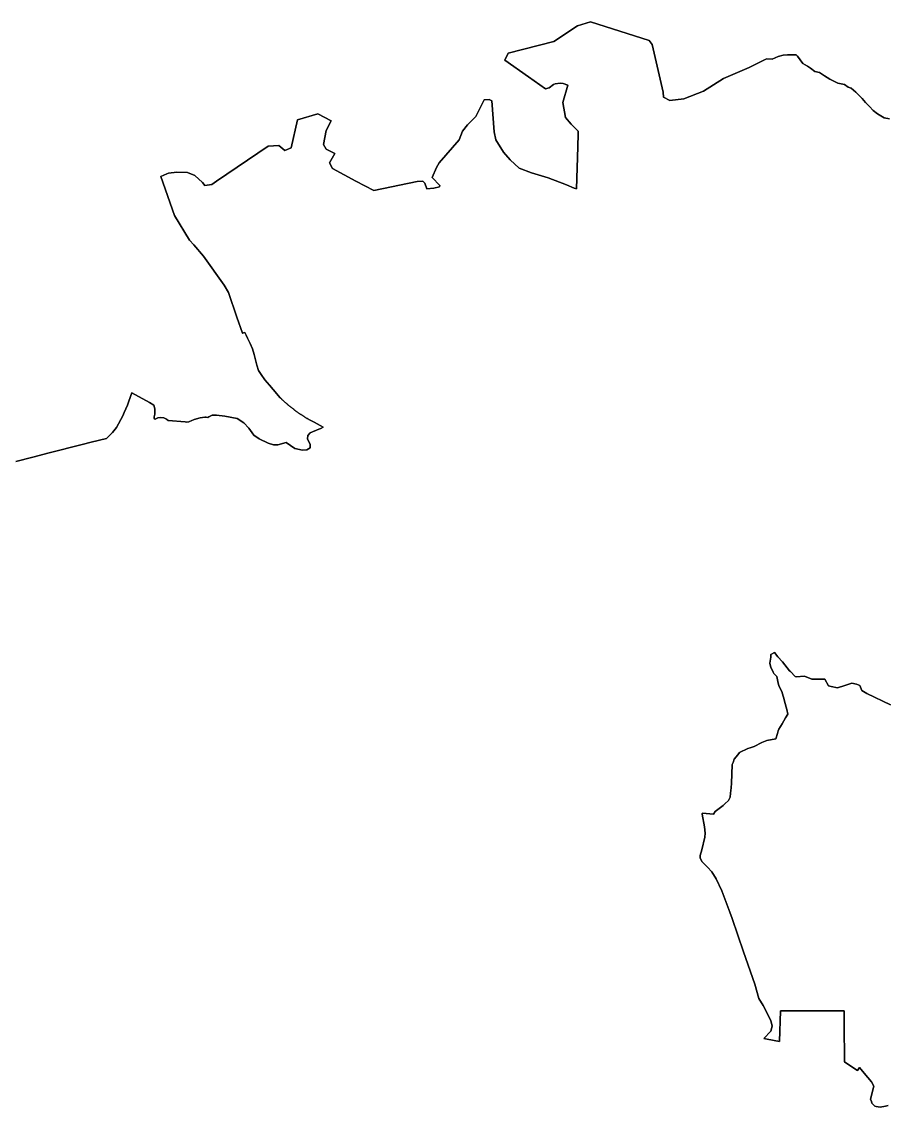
# Model space of a CAD drawing. Header units: inches. Extents: x 130170 to 284068, y 377793 to 804530.
# Drawn here: x 165893 to 169106, y 596614 to 600643 of the extents above; entities that cross this region are included whole.
import ezdxf

# ---------------------------------------------------------------- set-up
doc = ezdxf.new("R2010")
doc.units = ezdxf.units.IN
doc.header["$MEASUREMENT"] = 0
doc.layers.add('muni_il', color=7, linetype='Continuous')

msp = doc.modelspace()

# ---------------------------------------------------------------- linework, layer by layer
at = {"layer": 'muni_il'}
for points in [[(165870.5, 599010.6), (165933.7, 599026.9), (165994.5, 599042.7), (166117.3, 599073.9), (166150.5, 599082.3), (166206.7, 599096.7), (166229.5, 599118.1), (166243.8, 599137.5), (166267.7, 599180.1), (166273.1, 599192.2), (166285.6, 599220.1), (166290.2, 599234.8), (166301.9, 599265.2), (166366.4, 599230.3), (166382.9, 599220.2), (166387.1, 599206.5), (166386.3, 599187), (166384.6, 599177.2), (166384.5, 599170.5), (166387.4, 599168.3), (166391, 599169), (166397.9, 599172.8), (166407.9, 599173.9), (166419.6, 599172.8), (166430.1, 599168.5), (166436.4, 599162.7), (166499.3, 599158.6), (166506, 599157.4), (166512.6, 599158.6), (166515.6, 599159.3), (166521.2, 599161.6), (166533, 599166.3), (166555, 599173.1), (166571.9, 599175.2), (166577.2, 599174.8), (166584, 599174.3), (166587.3, 599176.8), (166590, 599178.2), (166600, 599183.2), (166616, 599182.8), (166646, 599178.5), (166692, 599170.9), (166717, 599154.4), (166735.3, 599135.1), (166754.8, 599108.3), (166773.5, 599094.8), (166807.8, 599078.3), (166827.7, 599072.1), (166843.1, 599072.6), (166874.4, 599081.5), (166906.3, 599058.7), (166934.5, 599052.7), (166950.7, 599053.7), (166963.5, 599061), (166963.3, 599074), (166953.3, 599095.3), (166954.7, 599107.2), (166963.3, 599116.7), (166995.5, 599130.4), (167003.1, 599133.6), (167012, 599138), (166978.1, 599156.9), (166960.5, 599165.6), (166958.7, 599166.6), (166956.9, 599167.7), (166955, 599168.8), (166953.2, 599169.9), (166951.4, 599171), (166949.6, 599172.1), (166947.8, 599173.2), (166945.9, 599174.3), (166944.1, 599175.5), (166942.3, 599176.6), (166940.5, 599177.7), (166938.8, 599178.9), (166937, 599180), (166935.2, 599181.2), (166933.4, 599182.4), (166931.6, 599183.5), (166929.9, 599184.7), (166928.1, 599185.9), (166926.3, 599187.1), (166924.6, 599188.3), (166922.8, 599189.5), (166921.1, 599190.7), (166919.3, 599191.9), (166917.6, 599193.2), (166915.9, 599194.4), (166914.1, 599195.6), (166912.4, 599196.9), (166910.7, 599198.1), (166909, 599199.4), (166907.3, 599200.6), (166905.6, 599201.9), (166903.9, 599203.2), (166902.2, 599204.5), (166900.5, 599205.8), (166898.8, 599207.1), (166897.1, 599208.4), (166895.4, 599209.7), (166893.8, 599211), (166892.1, 599212.3), (166890.4, 599213.6), (166888.8, 599215), (166887.1, 599216.3), (166885.5, 599217.7), (166883.9, 599219), (166882.2, 599220.4), (166880.6, 599221.7), (166879, 599223.1), (166877.3, 599224.5), (166875.7, 599225.9), (166874.1, 599227.2), (166872.5, 599228.6), (166870.9, 599230), (166869.3, 599231.4), (166867.7, 599232.9), (166866.1, 599234.3), (166864.6, 599235.7), (166863, 599237.1), (166861.4, 599238.6), (166859.9, 599240), (166858.3, 599241.4), (166856.7, 599242.9), (166855.2, 599244.4), (166853.7, 599245.8), (166852.1, 599247.3), (166826.6, 599278.6), (166812.4, 599293.8), (166795.5, 599314.1), (166781.4, 599334.2), (166771.4, 599349.1), (166765.2, 599368.9), (166760.5, 599388.8), (166755.5, 599408.4), (166749.8, 599428.7), (166740.1, 599448.5), (166730.2, 599468.1), (166725.3, 599479.7), (166721, 599490.1), (166715.9, 599488.2), (166713.4, 599487.5), (166712.7, 599487.2), (166691.6, 599546.5), (166659.8, 599637.8), (166643.9, 599665.9), (166566.9, 599773.2), (166531.9, 599814.7), (166516, 599832.6), (166459.9, 599924.5), (166408.8, 600069.3), (166431.7, 600078.8), (166437.4, 600081.1), (166468.4, 600084.6), (166508.3, 600084.1), (166535, 600073), (166564.1, 600047.1), (166572.6, 600034.8), (166598.9, 600038.8), (166615.8, 600051.9), (166807, 600181.7), (166847, 600183.8), (166869.7, 600165.7), (166892.8, 600175.3), (166915.7, 600278.9), (166992.1, 600301.4), (167041.7, 600275.9), (167022.8, 600239.3), (167013, 600187.2), (167023.1, 600170.3), (167054.9, 600154.6), (167034.5, 600118.9), (167046, 600098.4), (167132.9, 600051.1), (167199.7, 600016.4), (167360.7, 600050.4), (167381.9, 600051.7), (167388.5, 600043.7), (167396, 600022.8), (167421.9, 600025.3), (167443.2, 600030.8), (167444.1, 600035.2), (167416.7, 600065.6), (167432.6, 600102.1), (167442.2, 600119.4), (167516.9, 600204.5), (167528.6, 600236.9), (167547.1, 600260.2), (167578.9, 600291.7), (167609.3, 600353.3), (167628, 600354.9), (167637.9, 600349.9), (167645.9, 600234.6), (167652.8, 600205.2), (167680.7, 600158.5), (167705.5, 600130.4), (167738.6, 600099.1), (167784.4, 600082.6), (167846.5, 600063.8), (167915.2, 600037.4), (167943.8, 600025), (167952.6, 600023.6), (167956.5, 600179.5), (167957.6, 600226.9), (167957.7, 600236.5), (167931.7, 600262.9), (167911.3, 600287.6), (167901, 600343.2), (167920.1, 600408.2), (167902.3, 600414.6), (167891.5, 600415.5), (167873.4, 600412.8), (167866.2, 600410.1), (167850.9, 600397.5), (167837.5, 600394.8), (167774, 600438.4), (167686.5, 600500), (167698.3, 600526.8), (167867.9, 600569.8), (167955.3, 600628.2), (168003.9, 600643.4), (168222, 600573.5), (168233.5, 600558.3), (168273.3, 600381.6), (168275.3, 600362.8), (168298.5, 600350.5), (168350, 600356.7), (168423.5, 600386.1), (168497.3, 600432.8), (168593.3, 600473.3), (168630.5, 600492.1), (168652.1, 600502.8), (168658.6, 600505.1), (168678, 600504.4), (168700.3, 600514.7), (168719.8, 600519.7), (168735.5, 600520.1), (168767.4, 600520.9), (168772.8, 600515.9), (168791.8, 600488.4), (168800.8, 600483.5), (168809.6, 600478.7), (168820.2, 600471.3), (168837, 600459), (168853.7, 600454.3), (168872.6, 600442), (168892.7, 600429.8), (168922, 600415.3), (168947.1, 600410.8), (168960.5, 600400.9), (168971.1, 600396.1), (168989, 600381.3), (169012.2, 600358.9), (169024.5, 600344), (169039.1, 600329.1), (169053.7, 600314.1), (169069.5, 600301.8), (169093.5, 600287.1), (169113.7, 600282.5)], [(169113.7, 600282.5), (169093.5, 600287.1), (169069.5, 600301.8), (169053.7, 600314.1), (169039.1, 600329.1), (169024.5, 600344), (169012.2, 600358.9), (168989, 600381.3), (168971.1, 600396.1), (168960.5, 600400.9), (168947.1, 600410.8), (168922, 600415.3), (168892.7, 600429.8), (168872.6, 600442), (168853.7, 600454.3), (168837, 600459), (168820.2, 600471.3), (168809.6, 600478.7), (168800.8, 600483.5), (168791.8, 600488.4), (168772.8, 600515.9), (168767.4, 600520.9), (168735.5, 600520.1), (168719.8, 600519.7), (168700.3, 600514.7), (168678, 600504.4), (168658.6, 600505.1), (168652.1, 600502.8), (168630.5, 600492.1), (168593.3, 600473.3), (168497.3, 600432.8), (168423.5, 600386.1), (168350, 600356.7), (168298.5, 600350.5), (168275.3, 600362.8), (168273.3, 600381.6), (168233.5, 600558.3), (168222, 600573.5), (168003.9, 600643.4), (167955.3, 600628.2), (167867.9, 600569.8), (167698.3, 600526.8), (167686.5, 600500), (167774, 600438.4), (167837.5, 600394.8), (167850.9, 600397.5), (167866.2, 600410.1), (167873.4, 600412.8), (167891.5, 600415.5), (167902.3, 600414.6), (167920.1, 600408.2), (167901, 600343.2), (167911.3, 600287.6), (167931.7, 600262.9), (167957.7, 600236.5), (167957.6, 600226.9), (167956.5, 600179.5), (167952.6, 600023.6), (167943.8, 600025), (167915.2, 600037.4), (167846.5, 600063.8), (167784.4, 600082.6), (167738.6, 600099.1), (167705.5, 600130.4), (167680.7, 600158.5), (167652.8, 600205.2), (167645.9, 600234.6), (167637.9, 600349.9), (167628, 600354.9), (167609.3, 600353.3), (167578.9, 600291.7), (167547.1, 600260.2), (167528.6, 600236.9), (167516.9, 600204.5), (167442.2, 600119.4), (167432.6, 600102.1), (167416.7, 600065.6), (167444.1, 600035.2), (167443.2, 600030.8), (167421.9, 600025.3), (167396, 600022.8), (167388.5, 600043.7), (167381.9, 600051.7), (167360.7, 600050.4), (167199.7, 600016.4), (167132.9, 600051.1), (167046, 600098.4), (167034.5, 600118.9), (167054.9, 600154.6), (167023.1, 600170.3), (167013, 600187.2), (167022.8, 600239.3), (167041.7, 600275.9), (166992.1, 600301.4), (166915.7, 600278.9), (166892.8, 600175.3), (166869.7, 600165.7), (166847, 600183.8), (166807, 600181.7), (166615.8, 600051.9), (166598.9, 600038.8), (166572.6, 600034.8), (166564.1, 600047.1), (166535, 600073), (166508.3, 600084.1), (166468.4, 600084.6), (166437.4, 600081.1), (166431.7, 600078.8), (166408.8, 600069.3), (166459.9, 599924.5), (166516, 599832.6), (166531.9, 599814.7), (166566.9, 599773.2), (166643.9, 599665.9), (166659.8, 599637.8), (166691.6, 599546.5), (166712.7, 599487.2), (166713.4, 599487.5), (166715.9, 599488.2), (166721, 599490.1), (166725.3, 599479.7), (166730.2, 599468.1), (166740.1, 599448.5), (166749.8, 599428.7), (166755.5, 599408.4), (166760.5, 599388.8), (166765.2, 599368.9), (166771.4, 599349.1), (166781.4, 599334.2), (166795.5, 599314.1), (166812.4, 599293.8), (166826.6, 599278.6), (166852.1, 599247.3), (166853.7, 599245.8), (166855.2, 599244.4), (166856.7, 599242.9), (166858.3, 599241.4), (166859.9, 599240), (166861.4, 599238.6), (166863, 599237.1), (166864.6, 599235.7), (166866.1, 599234.3), (166867.7, 599232.9), (166869.3, 599231.4), (166870.9, 599230), (166872.5, 599228.6), (166874.1, 599227.2), (166875.7, 599225.9), (166877.3, 599224.5), (166879, 599223.1), (166880.6, 599221.7), (166882.2, 599220.4), (166883.9, 599219), (166885.5, 599217.7), (166887.1, 599216.3), (166888.8, 599215), (166890.4, 599213.6), (166892.1, 599212.3), (166893.8, 599211), (166895.4, 599209.7), (166897.1, 599208.4), (166898.8, 599207.1), (166900.5, 599205.8), (166902.2, 599204.5), (166903.9, 599203.2), (166905.6, 599201.9), (166907.3, 599200.6), (166909, 599199.4), (166910.7, 599198.1), (166912.4, 599196.9), (166914.1, 599195.6), (166915.9, 599194.4), (166917.6, 599193.2), (166919.3, 599191.9), (166921.1, 599190.7), (166922.8, 599189.5), (166924.6, 599188.3), (166926.3, 599187.1), (166928.1, 599185.9), (166929.9, 599184.7), (166931.6, 599183.5), (166933.4, 599182.4), (166935.2, 599181.2), (166937, 599180), (166938.8, 599178.9), (166940.5, 599177.7), (166942.3, 599176.6), (166944.1, 599175.5), (166945.9, 599174.3), (166947.8, 599173.2), (166949.6, 599172.1), (166951.4, 599171), (166953.2, 599169.9), (166955, 599168.8), (166956.9, 599167.7), (166958.7, 599166.6), (166960.5, 599165.6), (166978.1, 599156.9), (167012, 599138), (167003.1, 599133.6), (166995.5, 599130.4), (166963.3, 599116.7), (166954.7, 599107.2), (166953.3, 599095.3), (166963.3, 599074), (166963.5, 599061), (166950.7, 599053.7), (166934.5, 599052.7), (166906.3, 599058.7), (166874.4, 599081.5), (166843.1, 599072.6), (166827.7, 599072.1), (166807.8, 599078.3), (166773.5, 599094.8), (166754.8, 599108.3), (166735.3, 599135.1), (166717, 599154.4), (166692, 599170.9), (166646, 599178.5), (166616, 599182.8), (166600, 599183.2), (166590, 599178.2), (166587.3, 599176.8), (166584, 599174.3), (166577.2, 599174.8), (166571.9, 599175.2), (166555, 599173.1), (166533, 599166.3), (166521.2, 599161.6), (166515.6, 599159.3), (166512.6, 599158.6), (166506, 599157.4), (166499.3, 599158.6), (166436.4, 599162.7), (166430.1, 599168.5), (166419.6, 599172.8), (166407.9, 599173.9), (166397.9, 599172.8), (166391, 599169), (166387.4, 599168.3), (166384.5, 599170.5), (166384.6, 599177.2), (166386.3, 599187), (166387.1, 599206.5), (166382.9, 599220.2), (166366.4, 599230.3), (166301.9, 599265.2), (166290.2, 599234.8), (166285.6, 599220.1), (166273.1, 599192.2), (166267.7, 599180.1), (166243.8, 599137.5), (166229.5, 599118.1), (166206.7, 599096.7), (166150.5, 599082.3), (166117.3, 599073.9), (165994.5, 599042.7), (165933.7, 599026.9), (165870.5, 599010.6)], [(169117.2, 598107.5), (169030.3, 598149.2), (169011.7, 598161), (169004.1, 598179.2), (168991.7, 598184.8), (168974.7, 598187.9), (168947.7, 598179.4), (168920.8, 598170.9), (168897.9, 598175.5), (168887.1, 598177.7), (168874, 598202.6), (168854.9, 598202.5), (168825.4, 598202.3), (168798.3, 598213.6), (168767.8, 598211.2), (168764.1, 598212.9), (168746, 598230.8), (168743, 598233.2), (168716.8, 598267), (168700, 598285.2), (168686.5, 598301.4), (168673.2, 598294.1), (168673, 598284.9), (168670.3, 598261.6), (168671.8, 598251.1), (168673.6, 598247.2), (168682.6, 598228.5), (168685.1, 598223.3), (168689.2, 598219.2), (168695.4, 598213), (168699.2, 598194.4), (168702.7, 598177.7), (168714.5, 598157), (168716.9, 598148.9), (168719.6, 598139.7), (168722, 598131.7), (168724.6, 598121.2), (168732.3, 598090.3), (168736.6, 598073), (168728, 598058.7), (168715.1, 598037.2), (168702.7, 598016.6), (168701, 598010.6), (168698.2, 598000.9), (168691.5, 597981.1), (168658.4, 597975.6), (168639.9, 597968.1), (168612, 597952.8), (168597.2, 597948), (168588.1, 597945.1), (168557.4, 597930.7), (168550.9, 597922.5), (168537.8, 597906), (168533, 597893), (168530.2, 597885.6), (168528.5, 597850.7), (168527.6, 597816.7), (168526, 597798.9), (168524.2, 597780.1), (168522.5, 597764.8), (168516.5, 597752.8), (168502.7, 597739.6), (168496.9, 597734.1), (168467.3, 597711.6), (168460.5, 597702.2), (168433.5, 597704.1), (168420.9, 597704.9), (168418.1, 597704.1), (168417.9, 597701.1), (168427.4, 597654.9), (168429.5, 597630.7), (168428.4, 597615.9), (168416.8, 597569.7), (168411.6, 597548.7), (168410.5, 597538.1), (168418.9, 597524.5), (168437.9, 597504.5), (168454.7, 597487.7), (168470.5, 597461.4), (168491.6, 597417.2), (168520.6, 597338.2), (168529.4, 597314.1), (168572.2, 597190.6), (168613.9, 597070.2), (168628.5, 597017.1), (168644.5, 596991.7), (168673.6, 596935.2), (168677.8, 596914.7), (168673.6, 596895.9), (168647.9, 596868.5), (168659.6, 596866.4), (168705.2, 596858.2), (168708.7, 596972), (168783.3, 596971.7), (168847.2, 596971.5), (168945.8, 596971.1), (168946.2, 596875.7), (168946.4, 596830.7), (168946.6, 596782.1), (168963.1, 596771.2), (168994.6, 596750.4), (169002.3, 596760.7), (169019.3, 596740.8), (169047.6, 596707.7), (169055.3, 596691.4), (169043.4, 596643.5), (169046.6, 596634.5), (169048.5, 596629), (169059.6, 596617.9), (169064.3, 596616.8), (169079.3, 596613.6), (169098.5, 596618.2), (169108.8, 596620.6)], [(169108.8, 596620.6), (169098.5, 596618.2), (169079.3, 596613.6), (169064.3, 596616.8), (169059.6, 596617.9), (169048.5, 596629), (169046.6, 596634.5), (169043.4, 596643.5), (169055.3, 596691.4), (169047.6, 596707.7), (169019.3, 596740.8), (169002.3, 596760.7), (168994.6, 596750.4), (168963.1, 596771.2), (168946.6, 596782.1), (168946.4, 596830.7), (168946.2, 596875.7), (168945.8, 596971.1), (168847.2, 596971.5), (168783.3, 596971.7), (168708.7, 596972), (168705.2, 596858.2), (168659.6, 596866.4), (168647.9, 596868.5), (168673.6, 596895.9), (168677.8, 596914.7), (168673.6, 596935.2), (168644.5, 596991.7), (168628.5, 597017.1), (168613.9, 597070.2), (168572.2, 597190.6), (168529.4, 597314.1), (168520.6, 597338.2), (168491.6, 597417.2), (168470.5, 597461.4), (168454.7, 597487.7), (168437.9, 597504.5), (168418.9, 597524.5), (168410.5, 597538.1), (168411.6, 597548.7), (168416.8, 597569.7), (168428.4, 597615.9), (168429.5, 597630.7), (168427.4, 597654.9), (168417.9, 597701.1), (168418.1, 597704.1), (168420.9, 597704.9), (168433.5, 597704.1), (168460.5, 597702.2), (168467.3, 597711.6), (168496.9, 597734.1), (168502.7, 597739.6), (168516.5, 597752.8), (168522.5, 597764.8), (168524.2, 597780.1), (168526, 597798.9), (168527.6, 597816.7), (168528.5, 597850.7), (168530.2, 597885.6), (168533, 597893), (168537.8, 597906), (168550.9, 597922.5), (168557.4, 597930.7), (168588.1, 597945.1), (168597.2, 597948), (168612, 597952.8), (168639.9, 597968.1), (168658.4, 597975.6), (168691.5, 597981.1), (168698.2, 598000.9), (168701, 598010.6), (168702.7, 598016.6), (168715.1, 598037.2), (168728, 598058.7), (168736.6, 598073), (168732.3, 598090.3), (168724.6, 598121.2), (168722, 598131.7), (168719.6, 598139.7), (168716.9, 598148.9), (168714.5, 598157), (168702.7, 598177.7), (168699.2, 598194.4), (168695.4, 598213), (168689.2, 598219.2), (168685.1, 598223.3), (168682.6, 598228.5), (168673.6, 598247.2), (168671.8, 598251.1), (168670.3, 598261.6), (168673, 598284.9), (168673.2, 598294.1), (168686.5, 598301.4), (168700, 598285.2), (168716.8, 598267), (168743, 598233.2), (168746, 598230.8), (168764.1, 598212.9), (168767.8, 598211.2), (168798.3, 598213.6), (168825.4, 598202.3), (168854.9, 598202.5), (168874, 598202.6), (168887.1, 598177.7), (168897.9, 598175.5), (168920.8, 598170.9), (168947.7, 598179.4), (168974.7, 598187.9), (168991.7, 598184.8), (169004.1, 598179.2), (169011.7, 598161), (169030.3, 598149.2), (169117.2, 598107.5)]]:
    msp.add_lwpolyline(points, dxfattribs=at)

doc.saveas('drawing.dxf')
